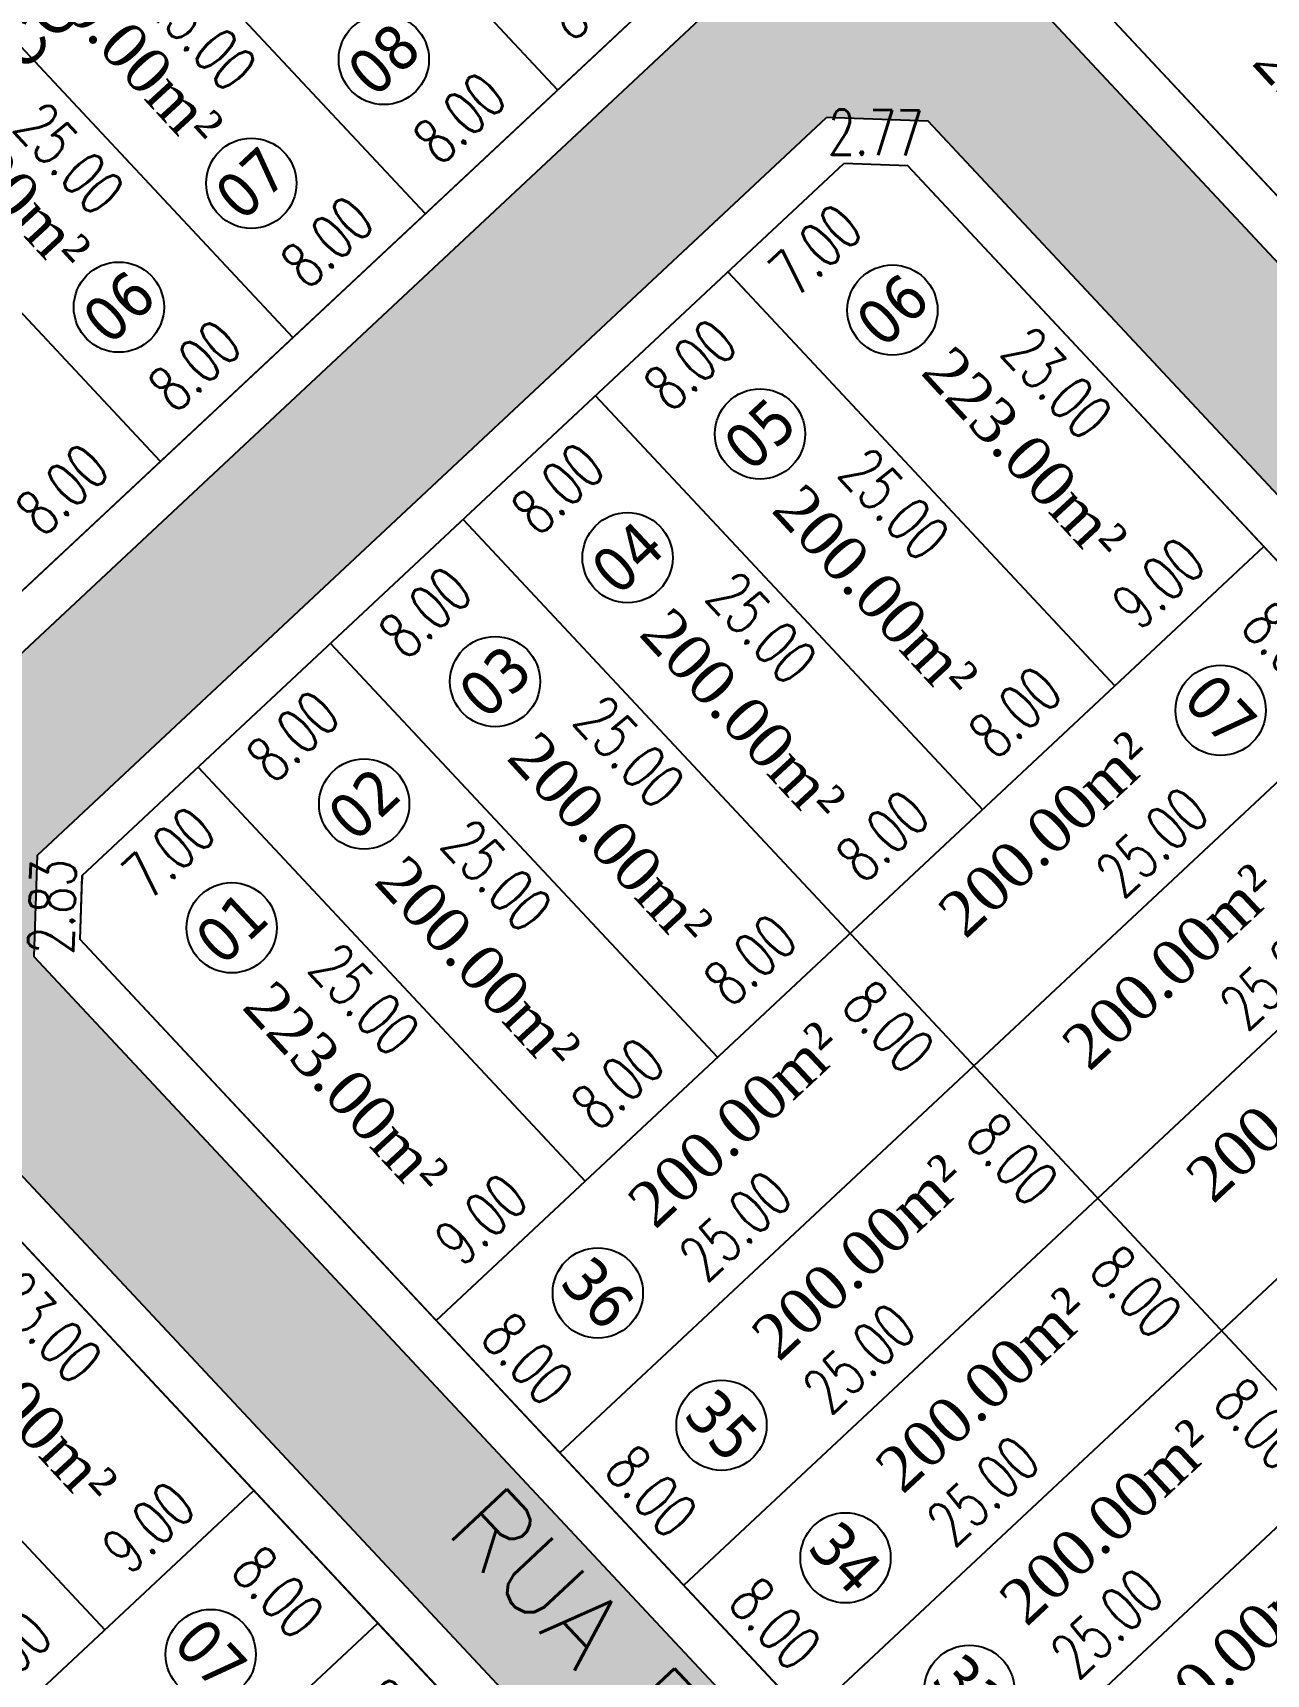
# Model space of a CAD drawing. Header units: metres. Extents: x 437145 to 437701, y 9614495 to 9615043.
# Drawn here: x 437460.1 to 437514.5, y 9614868.3 to 9614940.8 of the extents above; entities that cross this region are included whole.
import ezdxf

# ---------------------------------------------------------------- set-up
doc = ezdxf.new("R2010")
doc.units = ezdxf.units.M
doc.header["$PDMODE"] = 35
doc.header["$PDSIZE"] = 0.1
for name, color, linetype in [('ADUTORA', 90, 'Continuous'), ('Auxiliar', 7, 'Continuous'), ('COTAS', 10, 'Continuous'), ('Layer3', 1, 'Continuous'), ('M_FIO', 32, 'Continuous'), ('ÁREA', 7, 'Continuous')]:
    doc.layers.add(name, color=color, linetype=linetype)
doc.styles.add('ARIAL', font='arial.ttf')
doc.styles.add('COTAS', font='romans.shx', dxfattribs={"width": 0.7})
doc.styles.add('symplex', font='simplex.shx', dxfattribs={"bigfont": 'bigfont.shx'})
doc.styles.add('tahoma', font='tahoma.ttf')
doc.styles.add('ÁREA', font='times.ttf', dxfattribs={"height": 2})
doc.dimstyles.new('C-75', dxfattribs={"dimtxt": 2, "dimasz": 0.2, "dimexe": 0, "dimexo": 0, "dimgap": 1, "dimtad": 0, "dimzin": 4, "dimdsep": 46, "dimtxsty": 'COTAS', "dimblk1": 'BOL-COT', "dimblk2": 'BOL-COT', "dimsah": 1, "dimcen": 0.1, "dimse1": 1, "dimse2": 1, "dimsd1": 1, "dimsd2": 1, "dimclrd": 8, "dimclre": 256, "dimaunit": 1, "dimadec": 3, "dimazin": 0, "dimtfac": 0.5, "dimtix": 1, "dimtmove": 0, "dimatfit": 3, "dimldrblk": 'BOL-COT', "dimfxl": 1, "dimtolj": 1, "dimtzin": 0, "dimarcsym": 0})

# ---------------------------------------------------------------- blocks, each defined once
blk = doc.blocks.new('*D16')
at = {"layer": 'Defpoints', "color": 0, "transparency": 16777216}
for p in [(2760.272226141228, 1163.608149530697), (2752.272299145722, 1161.554281307715), (2760.272299140832, 1161.554565687063)]:
    blk.add_point(p, dxfattribs=at)
at = {"layer": 'Layer3', "transparency": 16777216, "insert": (2756.272226143672, 1163.608007341023), "char_height": 2, "attachment_point": 5, "rotation": 0.0020367170541528224, "style": 'COTAS'}
blk.add_mtext('\\A1;8.00', dxfattribs=at)
blk = doc.blocks.new('BOL-COT')
at = {"layer": 'COTAS'}
for p, q in [((-1.999999999999943, 8.53e-14), (2, 8.53e-14)), ((0, -2.999999999999971), (0, 3.000000000000028))]:
    blk.add_line(p, q, dxfattribs=at)
blk.add_circle((0, 0), 0.4, dxfattribs=at)
blk = doc.blocks.new('*D17')
at = {"layer": 'Defpoints', "color": 0, "transparency": 16777216}
for p in [(2768.272226136617, 1163.608433908182), (2760.272299140948, 1161.554565688926), (2768.272299136699, 1161.554850070137)]:
    blk.add_point(p, dxfattribs=at)
at = {"layer": 'Layer3', "transparency": 16777216, "insert": (2764.272226138742, 1163.608291717577), "char_height": 2, "attachment_point": 5, "rotation": 0.0020367303942145833, "style": 'COTAS'}
blk.add_mtext('\\A1;8.00', dxfattribs=at)
blk = doc.blocks.new('*D18')
at = {"layer": 'Defpoints', "color": 0, "transparency": 16777216}
for p in [(2776.272226131669, 1163.608718296844), (2768.272299136699, 1161.554850070137), (2776.272299131751, 1161.555134451348)]:
    blk.add_point(p, dxfattribs=at)
at = {"layer": 'Layer3', "transparency": 16777216, "insert": (2772.272226134143, 1163.608576106238), "char_height": 2, "attachment_point": 5, "rotation": 0.0020367303943922004, "style": 'COTAS'}
blk.add_mtext('\\A1;8.00', dxfattribs=at)
blk = doc.blocks.new('*D19')
at = {"layer": 'Defpoints', "color": 0, "transparency": 16777216}
for p in [(2784.272226127387, 1163.609002679917), (2776.272299132683, 1161.555134451348), (2784.272299126513, 1161.555418828834)]:
    blk.add_point(p, dxfattribs=at)
at = {"layer": 'Layer3', "transparency": 16777216, "insert": (2780.272226130471, 1163.608860491174), "char_height": 2, "attachment_point": 5, "rotation": 0.002036703714274408, "style": 'COTAS'}
blk.add_mtext('\\A1;8.00', dxfattribs=at)
blk = doc.blocks.new('*D20')
at = {"layer": 'Defpoints', "color": 0, "transparency": 16777216}
for p in [(2792.272226122892, 1163.609287059266), (2784.272299126513, 1161.555418828833), (2792.272299122497, 1161.555703208181)]:
    blk.add_point(p, dxfattribs=at)
at = {"layer": 'Layer3', "transparency": 16777216, "insert": (2788.2722261249, 1163.609144869591), "char_height": 2, "attachment_point": 5, "rotation": 0.0020367170539408283, "style": 'COTAS'}
blk.add_mtext('\\A1;8.00', dxfattribs=at)
blk = doc.blocks.new('*D52')
at = {"layer": 'Defpoints', "color": 0, "transparency": 16777216}
for p in [(2784.268948585109, 1186.557370361271), (2782.461485328409, 1161.557324270126), (2784.269837288675, 1161.557388553727)]:
    blk.add_point(p, dxfattribs=at)
at = {"layer": 'Layer3', "transparency": 16777216, "insert": (2782.461040976626, 1174.057315173899), "char_height": 2, "attachment_point": 5, "rotation": 270.0020367600231, "style": 'COTAS'}
blk.add_mtext('\\A1;25.00', dxfattribs=at)
blk = doc.blocks.new('*D53')
at = {"layer": 'Defpoints', "color": 0, "transparency": 16777216}
for p in [(2776.268948589126, 1186.557085983786), (2774.461485332717, 1161.557039890707), (2776.269837293681, 1161.557104174379)]:
    blk.add_point(p, dxfattribs=at)
at = {"layer": 'Layer3', "transparency": 16777216, "insert": (2774.461040980439, 1174.057030795411), "char_height": 2, "attachment_point": 5, "rotation": 270.0020367622908, "style": 'COTAS'}
blk.add_mtext('\\A1;25.00', dxfattribs=at)
blk = doc.blocks.new('*D54')
at = {"layer": 'Defpoints', "color": 0, "transparency": 16777216}
for p in [(2768.268948594947, 1186.55680159885), (2766.461485339702, 1161.556755511498), (2768.269837297581, 1161.556819795031)]:
    blk.add_point(p, dxfattribs=at)
at = {"layer": 'Layer3', "transparency": 16777216, "insert": (2766.461040988385, 1174.056746413408), "char_height": 2, "attachment_point": 5, "rotation": 270.00203675788896, "style": 'COTAS'}
blk.add_mtext('\\A1;25.00', dxfattribs=at)
blk = doc.blocks.new('*D55')
at = {"layer": 'Defpoints', "color": 0, "transparency": 16777216}
for p in [(2760.268948599196, 1186.556517221364), (2758.46148534657, 1161.556471133949), (2760.269837302704, 1161.556535417545)]:
    blk.add_point(p, dxfattribs=at)
at = {"layer": 'Layer3', "transparency": 16777216, "insert": (2758.461040994817, 1174.056462035859), "char_height": 2, "attachment_point": 5, "rotation": 270.00203675988996, "style": 'COTAS'}
blk.add_mtext('\\A1;25.00', dxfattribs=at)
blk = doc.blocks.new('*D550')
at = {"layer": 'Defpoints', "color": 0, "transparency": 16777216}
for p in [(2723.273511935904, 1127.713380819517), (2715.273579049938, 1125.552966527971), (2723.273579045397, 1125.553215062577)]:
    blk.add_point(p, dxfattribs=at)
at = {"layer": 'Layer3', "transparency": 16777216, "insert": (2719.273511938174, 1127.713256552215), "char_height": 2, "attachment_point": 5, "rotation": 0.0017799979909463106, "style": 'COTAS'}
blk.add_mtext('\\A1;8.00', dxfattribs=at)
blk = doc.blocks.new('*D552')
at = {"layer": 'Defpoints', "color": 0, "transparency": 16777216}
for p in [(2723.272690215346, 1150.553214626718), (2721.6431035792, 1125.553192990816), (2723.27357904464, 1125.553250959474)]:
    blk.add_point(p, dxfattribs=at)
at = {"layer": 'Layer3', "transparency": 16777216, "insert": (2721.642659164552, 1138.053174824438), "char_height": 2, "attachment_point": 5, "rotation": 270.0020370496501, "style": 'COTAS'}
blk.add_mtext('\\A1;25.00', dxfattribs=at)
blk = doc.blocks.new('*D553')
at = {"layer": 'Defpoints', "color": 0, "transparency": 16777216}
for p in [(2732.272761324793, 1148.55357091907), (2730.536903915892, 1125.553509197013), (2732.273579049064, 1125.553570941422)]:
    blk.add_point(p, dxfattribs=at)
at = {"layer": 'Layer3', "transparency": 16777216, "insert": (2730.536495053757, 1137.053509185836), "char_height": 2, "attachment_point": 5, "rotation": 270.0020370499802, "style": 'COTAS'}
blk.add_mtext('\\A1;23.00', dxfattribs=at)
blk = doc.blocks.new('*D555')
at = {"layer": 'Defpoints', "color": 0, "transparency": 16777216}
for p in [(2723.273508314703, 1127.553551709611), (2723.273579044117, 1125.553252706635), (2732.273579047202, 1125.553570941422)]:
    blk.add_point(p, dxfattribs=at)
at = {"layer": 'Layer3', "transparency": 16777216, "insert": (2727.773508316245, 1127.553710827004), "char_height": 2, "attachment_point": 5, "rotation": 0.0020259455712132377, "style": 'COTAS'}
blk.add_mtext('\\A1;9.00', dxfattribs=at)
blk = doc.blocks.new('*D556')
at = {"layer": 'Defpoints', "color": 0, "transparency": 16777216}
for p in [(2732.273579048832, 1125.553570937696), (2729.994144163118, 1117.553489888385), (2732.273863473931, 1117.553570939559)]:
    blk.add_point(p, dxfattribs=at)
at = {"layer": 'Layer3', "transparency": 16777216, "insert": (2729.994001950569, 1121.553489887453), "char_height": 2, "attachment_point": 5, "rotation": 270.00203704472233, "style": 'COTAS'}
blk.add_mtext('\\A1;8.00', dxfattribs=at)
blk = doc.blocks.new('*D557')
at = {"layer": 'Defpoints', "color": 0, "transparency": 16777216}
for p in [(2707.273797888257, 1119.396416308689), (2707.273863438774, 1117.552682115096), (2732.273863473116, 1117.553570943284)]:
    blk.add_point(p, dxfattribs=at)
at = {"layer": 'Layer3', "transparency": 16777216, "insert": (2719.773797905428, 1119.396860722783), "char_height": 2, "attachment_point": 5, "rotation": 0.002037044152142905, "style": 'COTAS'}
blk.add_mtext('\\A1;25.00', dxfattribs=at)
blk = doc.blocks.new('*D561')
at = {"layer": 'Defpoints', "color": 0, "transparency": 16777216}
for p in [(2732.273863473932, 1117.553570939559), (2729.994428593689, 1109.55348989562), (2732.274147899787, 1109.55357094701)]:
    blk.add_point(p, dxfattribs=at)
at = {"layer": 'Layer3', "transparency": 16777216, "insert": (2729.99428638076, 1113.553489891895), "char_height": 2, "attachment_point": 5, "rotation": 270.00203705014326, "style": 'COTAS'}
blk.add_mtext('\\A1;8.00', dxfattribs=at)
blk = doc.blocks.new('*D629')
at = {"layer": 'Defpoints', "color": 0, "transparency": 16777216}
for p in [(2784.272690186359, 1150.555421632114), (2791.272690192355, 1150.555668143886), (2791.272757793163, 1148.636061415407)]:
    blk.add_point(p, dxfattribs=at)
at = {"layer": 'Layer3', "transparency": 16777216, "insert": (2787.772757790165, 1148.635938159521), "char_height": 2, "attachment_point": 5, "rotation": 0.0020177263048126205, "style": 'COTAS'}
blk.add_mtext('\\A1;7.00', dxfattribs=at)
blk = doc.blocks.new('*D630')
at = {"layer": 'Defpoints', "color": 0, "transparency": 16777216}
for p in [(2745.272690212086, 1150.55403331514), (2752.272690206208, 1150.554282183158), (2752.272756216769, 1148.697579481038)]:
    blk.add_point(p, dxfattribs=at)
at = {"layer": 'Layer3', "transparency": 16777216, "insert": (2748.772756219708, 1148.697455047029), "char_height": 2, "attachment_point": 5, "rotation": 0.0020370124450653023, "style": 'COTAS'}
blk.add_mtext('\\A1;7.00', dxfattribs=at)
blk = doc.blocks.new('*D631')
at = {"layer": 'Defpoints', "color": 0, "transparency": 16777216}
for p in [(2760.273511923992, 1127.714696495193), (2752.273579037423, 1125.554282199922), (2760.273579033988, 1125.55453073639)]:
    blk.add_point(p, dxfattribs=at)
at = {"layer": 'Layer3', "transparency": 16777216, "insert": (2756.27351192571, 1127.714572226959), "char_height": 2, "attachment_point": 5, "rotation": 0.0017800113309221265, "style": 'COTAS'}
blk.add_mtext('\\A1;8.00', dxfattribs=at)
blk = doc.blocks.new('*D632')
at = {"layer": 'Defpoints', "color": 0, "transparency": 16777216}
for p in [(2752.272690207372, 1150.554246291849), (2760.272690201842, 1150.554530298668), (2760.272755863827, 1148.704941364336)]:
    blk.add_point(p, dxfattribs=at)
at = {"layer": 'Layer3', "transparency": 16777216, "insert": (2756.272755866591, 1148.704799360926), "char_height": 2, "attachment_point": 5, "rotation": 0.002034049011674524, "style": 'COTAS'}
blk.add_mtext('\\A1;8.00', dxfattribs=at)
blk = doc.blocks.new('*D633')
at = {"layer": 'Defpoints', "color": 0, "transparency": 16777216}
for p in [(2760.272690201843, 1150.554530298668), (2758.643103567616, 1125.554508664557), (2760.273579032243, 1125.554566633287)]:
    blk.add_point(p, dxfattribs=at)
at = {"layer": 'Layer3', "transparency": 16777216, "insert": (2758.642659152416, 1138.054490497247), "char_height": 2, "attachment_point": 5, "rotation": 270.00203705218485, "style": 'COTAS'}
blk.add_mtext('\\A1;25.00', dxfattribs=at)
blk = doc.blocks.new('*D634')
at = {"layer": 'Defpoints', "color": 0, "transparency": 16777216}
for p in [(2752.272690207546, 1150.554245872754), (2750.643103571923, 1125.554224236844), (2752.273579036957, 1125.55428220551)]:
    blk.add_point(p, dxfattribs=at)
at = {"layer": 'Layer3', "transparency": 16777216, "insert": (2750.642659157217, 1138.054206070466), "char_height": 2, "attachment_point": 5, "rotation": 270.00203704991685, "style": 'COTAS'}
blk.add_mtext('\\A1;25.00', dxfattribs=at)
blk = doc.blocks.new('*D635')
at = {"layer": 'Defpoints', "color": 0, "transparency": 16777216}
for p in [(2768.273511921115, 1127.71498088758), (2760.273579031777, 1125.554566584859), (2768.273579029099, 1125.554815113875)]:
    blk.add_point(p, dxfattribs=at)
at = {"layer": 'Layer3', "transparency": 16777216, "insert": (2764.273511922453, 1127.714856623072), "char_height": 2, "attachment_point": 5, "rotation": 0.0017799579699015974, "style": 'COTAS'}
blk.add_mtext('\\A1;8.00', dxfattribs=at)
blk = doc.blocks.new('*D636')
at = {"layer": 'Defpoints', "color": 0, "transparency": 16777216}
for p in [(2760.272690202425, 1150.55453067306), (2768.272690196953, 1150.554814679879), (2768.272755858936, 1148.705225749272)]:
    blk.add_point(p, dxfattribs=at)
at = {"layer": 'Layer3', "transparency": 16777216, "insert": (2764.272755861672, 1148.705083745863), "char_height": 2, "attachment_point": 5, "rotation": 0.002034049011663064, "style": 'COTAS'}
blk.add_mtext('\\A1;8.00', dxfattribs=at)
blk = doc.blocks.new('*D637')
at = {"layer": 'Defpoints', "color": 0, "transparency": 16777216}
for p in [(2768.272690196953, 1150.554814679879), (2766.643103559467, 1125.554793043901), (2768.273579027411, 1125.554851012635)]:
    blk.add_point(p, dxfattribs=at)
at = {"layer": 'Layer3', "transparency": 16777216, "insert": (2766.642659144238, 1138.054774877523), "char_height": 2, "attachment_point": 5, "rotation": 270.0020370523181, "style": 'COTAS'}
blk.add_mtext('\\A1;25.00', dxfattribs=at)
blk = doc.blocks.new('*D638')
at = {"layer": 'Defpoints', "color": 0, "transparency": 16777216}
for p in [(2776.273511913304, 1127.715265350747), (2768.273579027121, 1125.554851048025), (2776.273579023803, 1125.555099586356)]:
    blk.add_point(p, dxfattribs=at)
at = {"layer": 'Layer3', "transparency": 16777216, "insert": (2772.273511914963, 1127.715141081582), "char_height": 2, "attachment_point": 5, "rotation": 0.0017800246711099366, "style": 'COTAS'}
blk.add_mtext('\\A1;8.00', dxfattribs=at)
blk = doc.blocks.new('*D639')
at = {"layer": 'Defpoints', "color": 0, "transparency": 16777216}
for p in [(2768.272690198815, 1150.554815143677), (2776.272690193634, 1150.555099148634), (2776.272755855188, 1148.705510208714)]:
    blk.add_point(p, dxfattribs=at)
at = {"layer": 'Layer3', "transparency": 16777216, "insert": (2772.272755857778, 1148.705368206236), "char_height": 2, "attachment_point": 5, "rotation": 0.0020340356713721202, "style": 'COTAS'}
blk.add_mtext('\\A1;8.00', dxfattribs=at)
blk = doc.blocks.new('*D640')
at = {"layer": 'Defpoints', "color": 0, "transparency": 16777216}
for p in [(2776.272690193635, 1150.555099148634), (2774.643103557954, 1125.555077514644), (2776.273579022172, 1125.555135483253)]:
    blk.add_point(p, dxfattribs=at)
at = {"layer": 'Layer3', "transparency": 16777216, "insert": (2774.642659143685, 1138.055059347334), "char_height": 2, "attachment_point": 5, "rotation": 270.00203704791596, "style": 'COTAS'}
blk.add_mtext('\\A1;25.00', dxfattribs=at)
blk = doc.blocks.new('*D641')
at = {"layer": 'Defpoints', "color": 0, "transparency": 16777216}
for p in [(2784.273511909536, 1127.715549769211), (2776.273579022755, 1125.555135475802), (2784.273579019029, 1125.555384010407)]:
    blk.add_point(p, dxfattribs=at)
at = {"layer": 'Layer3', "transparency": 16777216, "insert": (2780.273511911398, 1127.715425501908), "char_height": 2, "attachment_point": 5, "rotation": 0.0017799979907686938, "style": 'COTAS'}
blk.add_mtext('\\A1;8.00', dxfattribs=at)
blk = doc.blocks.new('*D642')
at = {"layer": 'Defpoints', "color": 0, "transparency": 16777216}
for p in [(2776.27269019346, 1150.555099569592), (2784.27269018892, 1150.555383574548), (2784.272755850473, 1148.705794638353)]:
    blk.add_point(p, dxfattribs=at)
at = {"layer": 'Layer3', "transparency": 16777216, "insert": (2780.272755852744, 1148.705652635875), "char_height": 2, "attachment_point": 5, "rotation": 0.002034035671223151, "style": 'COTAS'}
blk.add_mtext('\\A1;8.00', dxfattribs=at)
blk = doc.blocks.new('*D643')
at = {"layer": 'Defpoints', "color": 0, "transparency": 16777216}
for p in [(2784.27269018892, 1150.555383574548), (2782.64310354701, 1125.555361938638), (2784.27357901833, 1125.555419907304)]:
    blk.add_point(p, dxfattribs=at)
at = {"layer": 'Layer3', "transparency": 16777216, "insert": (2782.642659132305, 1138.05534377226), "char_height": 2, "attachment_point": 5, "rotation": 270.00203704991685, "style": 'COTAS'}
blk.add_mtext('\\A1;25.00', dxfattribs=at)
blk = doc.blocks.new('*D644')
at = {"layer": 'Defpoints', "color": 0, "transparency": 16777216}
for p in [(2793.272761298658, 1148.555739868763), (2791.536903892377, 1125.555678146715), (2793.273579022813, 1125.555739891115)]:
    blk.add_point(p, dxfattribs=at)
at = {"layer": 'Layer3', "transparency": 16777216, "insert": (2791.5364950303, 1137.055678135539), "char_height": 2, "attachment_point": 5, "rotation": 270.0020370496902, "style": 'COTAS'}
blk.add_mtext('\\A1;23.00', dxfattribs=at)
blk = doc.blocks.new('*D645')
at = {"layer": 'Defpoints', "color": 0, "transparency": 16777216}
for p in [(2752.27351133191, 1127.45861623283), (2743.273579042603, 1125.553962227288), (2752.273579036957, 1125.55428220551)]:
    blk.add_point(p, dxfattribs=at)
at = {"layer": 'Layer3', "transparency": 16777216, "insert": (2747.773511334733, 1127.458456243719), "char_height": 2, "attachment_point": 5, "rotation": 0.0020370446305340174, "style": 'COTAS'}
blk.add_mtext('\\A1;9.00', dxfattribs=at)
blk = doc.blocks.new('*D646')
at = {"layer": 'Defpoints', "color": 0, "transparency": 16777216}
for p in [(2784.273508288095, 1127.555720664892), (2784.273579017924, 1125.555421654466), (2793.27357902095, 1125.555739891115)]:
    blk.add_point(p, dxfattribs=at)
at = {"layer": 'Layer3', "transparency": 16777216, "insert": (2788.773508289609, 1127.555879783216), "char_height": 2, "attachment_point": 5, "rotation": 0.0020259574291363147, "style": 'COTAS'}
blk.add_mtext('\\A1;9.00', dxfattribs=at)
blk = doc.blocks.new('*D647')
at = {"layer": 'Defpoints', "color": 0, "transparency": 16777216}
for p in [(2793.273579021707, 1125.55573988739), (2790.994144140942, 1117.555658841572), (2793.273863447621, 1117.555739892978)]:
    blk.add_point(p, dxfattribs=at)
at = {"layer": 'Layer3', "transparency": 16777216, "insert": (2790.994001927984, 1121.555658838777), "char_height": 2, "attachment_point": 5, "rotation": 270.0020370505597, "style": 'COTAS'}
blk.add_mtext('\\A1;8.00', dxfattribs=at)
blk = doc.blocks.new('*D648')
at = {"layer": 'Defpoints', "color": 0, "transparency": 16777216}
for p in [(2768.273797861788, 1119.39858525652), (2768.273863412579, 1117.554851064789), (2793.273863446806, 1117.555739896703)]:
    blk.add_point(p, dxfattribs=at)
at = {"layer": 'Layer3', "transparency": 16777216, "insert": (2780.773797878901, 1119.399029672477), "char_height": 2, "attachment_point": 5, "rotation": 0.00203705268987296, "style": 'COTAS'}
blk.add_mtext('\\A1;25.00', dxfattribs=at)
blk = doc.blocks.new('*D649')
at = {"layer": 'Defpoints', "color": 0, "transparency": 16777216}
for p in [(2743.273579042603, 1125.553962227288), (2743.273863469507, 1117.553962231013), (2745.066027762566, 1117.554025948481)]:
    blk.add_point(p, dxfattribs=at)
at = {"layer": 'Layer3', "transparency": 16777216, "insert": (2745.065885549115, 1121.554025946618), "char_height": 2, "attachment_point": 5, "rotation": 270.0020370576462, "style": 'COTAS'}
blk.add_mtext('\\A1;8.00', dxfattribs=at)
blk = doc.blocks.new('*D650')
at = {"layer": 'Defpoints', "color": 0, "transparency": 16777216}
for p in [(2764.176768682048, 1125.376849659118), (2764.177053108079, 1117.376849670294), (2766.707675385604, 1117.37693964215)]:
    blk.add_point(p, dxfattribs=at)
at = {"layer": 'Layer3', "transparency": 16777216, "insert": (2766.707533172589, 1121.376939634192), "char_height": 2, "attachment_point": 5, "rotation": 270.00203705139484, "style": 'COTAS'}
blk.add_mtext('\\A1;8.00', dxfattribs=at)
blk = doc.blocks.new('*D651')
at = {"layer": 'Defpoints', "color": 0, "transparency": 16777216}
for p in [(2768.273073348562, 1119.590034321281), (2743.273863783247, 1117.545145500782), (2768.273863452627, 1117.554851064789)]:
    blk.add_point(p, dxfattribs=at)
at = {"layer": 'Layer3', "transparency": 16777216, "insert": (2755.773073513872, 1119.585181539278), "char_height": 2, "attachment_point": 5, "rotation": 0.02224351339285872, "style": 'COTAS'}
blk.add_mtext('\\A1;25.00', dxfattribs=at)
blk = doc.blocks.new('*D653')
at = {"layer": 'Defpoints', "color": 0, "transparency": 16777216}
for p in [(2768.274082287046, 1111.398585262108), (2768.274147837563, 1109.554851068515), (2793.274147871905, 1109.555739896703)]:
    blk.add_point(p, dxfattribs=at)
at = {"layer": 'Layer3', "transparency": 16777216, "insert": (2780.774082304217, 1111.399029676202), "char_height": 2, "attachment_point": 5, "rotation": 0.002037044152142905, "style": 'COTAS'}
blk.add_mtext('\\A1;25.00', dxfattribs=at)
blk = doc.blocks.new('*D654')
at = {"layer": 'Defpoints', "color": 0, "transparency": 16777216}
for p in [(2743.273863468576, 1117.553962231013), (2743.274147894491, 1109.553962236601), (2745.066312187434, 1109.554025953848)]:
    blk.add_point(p, dxfattribs=at)
at = {"layer": 'Layer3', "transparency": 16777216, "insert": (2745.066169974476, 1113.554025951053), "char_height": 2, "attachment_point": 5, "rotation": 270.0020370505597, "style": 'COTAS'}
blk.add_mtext('\\A1;8.00', dxfattribs=at)
blk = doc.blocks.new('*D655')
at = {"layer": 'Defpoints', "color": 0, "transparency": 16777216}
for p in [(2764.177053107147, 1117.376849668431), (2764.177337534051, 1109.376849672156), (2766.707959813933, 1109.376939644289)]:
    blk.add_point(p, dxfattribs=at)
at = {"layer": 'Layer3', "transparency": 16777216, "insert": (2766.707817600482, 1113.376939645368), "char_height": 2, "attachment_point": 5, "rotation": 270.0020370576462, "style": 'COTAS'}
blk.add_mtext('\\A1;8.00', dxfattribs=at)
blk = doc.blocks.new('*D656')
at = {"layer": 'Defpoints', "color": 0, "transparency": 16777216}
for p in [(2768.273357774623, 1111.59003433432), (2743.274148208114, 1109.545145504508), (2768.274147878541, 1109.554851066652)]:
    blk.add_point(p, dxfattribs=at)
at = {"layer": 'Layer3', "transparency": 16777216, "insert": (2755.77335793941, 1111.585181553248), "char_height": 2, "attachment_point": 5, "rotation": 0.022243509123056594, "style": 'COTAS'}
blk.add_mtext('\\A1;25.00', dxfattribs=at)
blk = doc.blocks.new('*D658')
at = {"layer": 'Defpoints', "color": 0, "transparency": 16777216}
for p in [(2768.274366710845, 1103.398585258383), (2768.274432261498, 1101.554851075965), (2793.274432296132, 1101.555739906016)]:
    blk.add_point(p, dxfattribs=at)
at = {"layer": 'Layer3', "transparency": 16777216, "insert": (2780.774366728162, 1103.399029673408), "char_height": 2, "attachment_point": 5, "rotation": 0.0020370484209592315, "style": 'COTAS'}
blk.add_mtext('\\A1;25.00', dxfattribs=at)
blk = doc.blocks.new('*D659')
at = {"layer": 'Defpoints', "color": 0, "transparency": 16777216}
for p in [(2743.274147892745, 1109.553962238464), (2743.2744323186, 1101.553962245914), (2745.066596613814, 1101.554025963147)]:
    blk.add_point(p, dxfattribs=at)
at = {"layer": 'Layer3', "transparency": 16777216, "insert": (2745.066454400885, 1105.554025959423), "char_height": 2, "attachment_point": 5, "rotation": 270.00203705014326, "style": 'COTAS'}
blk.add_mtext('\\A1;8.00', dxfattribs=at)
blk = doc.blocks.new('*D660')
at = {"layer": 'Defpoints', "color": 0, "transparency": 16777216}
for p in [(2764.177337531256, 1109.376849672156), (2764.177621958276, 1101.376849681469), (2766.708244237344, 1101.376939653639)]:
    blk.add_point(p, dxfattribs=at)
at = {"layer": 'Layer3', "transparency": 16777216, "insert": (2766.708102023835, 1105.376939645368), "char_height": 2, "attachment_point": 5, "rotation": 270.0020370584814, "style": 'COTAS'}
blk.add_mtext('\\A1;8.00', dxfattribs=at)
blk = doc.blocks.new('*D661')
at = {"layer": 'Defpoints', "color": 0, "transparency": 16777216}
for p in [(2768.273642198948, 1103.590034332457), (2743.274432632339, 1101.545145515683), (2768.274432302709, 1101.554851075965)]:
    blk.add_point(p, dxfattribs=at)
at = {"layer": 'Layer3', "transparency": 16777216, "insert": (2755.773642363762, 1103.585181552316), "char_height": 2, "attachment_point": 5, "rotation": 0.022243504854239943, "style": 'COTAS'}
blk.add_mtext('\\A1;25.00', dxfattribs=at)
blk = doc.blocks.new('*D665')
at = {"layer": 'Defpoints', "color": 0, "transparency": 16777216}
for p in [(2764.177621960024, 1101.376849677745), (2764.17790638588, 1093.376849687058), (2766.708528664541, 1093.376939658859)]:
    blk.add_point(p, dxfattribs=at)
at = {"layer": 'Layer3', "transparency": 16777216, "insert": (2766.708386451612, 1097.376939662132), "char_height": 2, "attachment_point": 5, "rotation": 270.00203705014377, "style": 'COTAS'}
blk.add_mtext('\\A1;8.00', dxfattribs=at)
blk = doc.blocks.new('*D666')
at = {"layer": 'Defpoints', "color": 0, "transparency": 16777216}
for p in [(2768.273926626302, 1095.590034345496), (2743.274717059942, 1093.545145517546), (2768.274716730369, 1093.554851081553)]:
    blk.add_point(p, dxfattribs=at)
at = {"layer": 'Layer3', "transparency": 16777216, "insert": (2755.773926791088, 1095.585181563492), "char_height": 2, "attachment_point": 5, "rotation": 0.022243513391919073, "style": 'COTAS'}
blk.add_mtext('\\A1;25.00', dxfattribs=at)
blk = doc.blocks.new('*D671')
at = {"layer": 'Defpoints', "color": 0, "transparency": 16777216}
for p in [(2768.274211049367, 1087.590034345496), (2743.275001483004, 1085.545145524997), (2768.275001153432, 1085.554851089004)]:
    blk.add_point(p, dxfattribs=at)
at = {"layer": 'Layer3', "transparency": 16777216, "insert": (2755.774211214153, 1087.585181563492), "char_height": 2, "attachment_point": 5, "rotation": 0.022243513391919073, "style": 'COTAS'}
blk.add_mtext('\\A1;25.00', dxfattribs=at)
blk = doc.blocks.new('*D719')
at = {"layer": 'Defpoints', "color": 0, "transparency": 16777216}
for p in [(2745.272690212086, 1150.55403331514), (2742.363804148214, 1149.462854749011), (2743.27276131938, 1148.553962208661)]:
    blk.add_point(p, dxfattribs=at)
at = {"layer": 'Layer3', "transparency": 16777216, "insert": (2743.363768594568, 1150.46289030225), "char_height": 2, "attachment_point": 5, "rotation": 45.00203706223135, "style": 'COTAS'}
blk.add_mtext('\\A1;2.83', dxfattribs=at)
blk = doc.blocks.new('*D725')
at = {"layer": 'Defpoints', "color": 0, "transparency": 16777216}
for p in [(2813.272690180771, 1150.556414023373), (2811.643103547942, 1125.556392389325), (2813.273579010181, 1125.556450357992)]:
    blk.add_point(p, dxfattribs=at)
at = {"layer": 'Layer3', "transparency": 16777216, "insert": (2811.642659133237, 1138.056374222016), "char_height": 2, "attachment_point": 5, "rotation": 270.002037049917, "style": 'COTAS'}
blk.add_mtext('\\A1;25.00', dxfattribs=at)
blk = doc.blocks.new('*D821')
at = {"layer": 'Defpoints', "color": 0, "transparency": 16777216}
for p in [(2791.272690173728, 1150.555668162513), (2794.231720601487, 1149.635326164432), (2793.27275844008, 1148.636131843883)]:
    blk.add_point(p, dxfattribs=at)
at = {"layer": 'Layer3', "transparency": 16777216, "insert": (2793.231686468311, 1150.595094323747), "char_height": 2, "attachment_point": 5, "rotation": 316.1770298560982, "style": 'COTAS'}
blk.add_mtext('\\A1;2.77', dxfattribs=at)
blk = doc.blocks.new('atutu')
h = blk.add_hatch(color=252)
h.dxf.hatch_style = 1
h.paths.add_polyline_path([(2863.27140678136, 1159.558238957408), (2832.441365581961, 1159.557143029156), (2829.269912204845, 1162.728995614085), (2829.271411739139, 1186.557193566445), (2822.271411752119, 1186.556761926371), (2822.269912194019, 1162.728213547128), (2819.09828051572, 1159.556668717745), (2712.443942977023, 1159.552877426478), (2709.272258869338, 1162.724336050782), (2709.271411981923, 1186.548470260906), (2702.271411822259, 1186.552842710498), (2702.272258873936, 1162.724087221879), (2699.100800246664, 1159.552403111342), (2531.943943363696, 1159.546461113128), (2528.772258974577, 1162.717918372113), (2528.771411935881, 1186.546327062282), (2521.771411945776, 1186.546083545643), (2521.772258983716, 1162.717701955098), (2518.600845955045, 1159.545986803579), (2436.443943144952, 1159.54306633431), (2433.2734401203, 1162.71334396522), (2433.272602327134, 1186.281645370978), (2426.272602420324, 1186.281645370978), (2426.281634772279, 928.7582939084205), (2433.281757170125, 928.7429307180973), (2433.279530455964, 991.3835418525669), (2436.438828028122, 994.5430630039009), (2521.436665092793, 994.5460849482151), (2521.436663749652, 994.5460745378914), (2524.218322191311, 994.5462978762192), (2531.21832219556, 994.5462978762192), (2534.779809492489, 994.5465489349843), (2534.768827719056, 994.5465589541527), (2792.106664956047, 994.5557081423284), (2795.278350587318, 991.384248027909), (2795.280577226275, 928.7558006759319), (2802.280577230408, 928.7558006759319), (2802.278350192495, 991.3954800054016), (2805.438827599015, 994.5561821426782), (2853.117648044625, 994.5578772801491), (2856.278350169154, 991.3973998952242), (2856.280577190186, 928.7582247092904), (2863.271366820345, 928.7582182477745)])
h.paths.add_polyline_path([(2612.272733265674, 1149.377741661254), (2612.277876275673, 1004.720887549552), (2609.106416146004, 1001.549201898608), (2561.449562127493, 1001.547507541585), (2558.277876297152, 1004.718967855308), (2558.272733288899, 1149.375821790058), (2561.444193402853, 1152.547507431689), (2609.101047624275, 1152.549201786849)], flags=16)
h.paths.add_polyline_path([(2619.272733261599, 1149.377990736025), (2622.444193176891, 1152.549676178354), (2670.101047609316, 1152.551370531651), (2673.272733240237, 1149.379910415369), (2673.277876248957, 1004.723056471306), (2670.106415938784, 1001.551370641547), (2622.449562099786, 1001.549676290113), (2619.277876271133, 1004.721136598247)], flags=16)
h.paths.add_polyline_path([(2551.272733292741, 1149.375572922039), (2551.277876301635, 1004.71871880475), (2548.106416166318, 1001.54703315008), (2500.449561969459, 1001.545338791195), (2497.277876336617, 1004.716798911202), (2497.27273331678, 1149.373653047118), (2500.444193430443, 1152.545338683161), (2548.101047658676, 1152.547033038321)], flags=16)
h.paths.add_polyline_path([(2680.272733235522, 1149.38015928525), (2683.444193349302, 1152.551844926882), (2731.101047563856, 1152.553539282042), (2734.272733212822, 1149.382079150859), (2734.277876221657, 1004.725225419137), (2731.106415716897, 1001.553539395663), (2683.449562278367, 1001.551845034915), (2680.27787624494, 1004.723305547941)], flags=16)
h.paths.add_polyline_path([(2490.272733319516, 1149.373404180962), (2490.27787634011, 1004.716550035733), (2487.106416225748, 1001.544864403415), (2436.452177504509, 1001.543063480738), (2433.279056522612, 1004.715958876866), (2433.27391435121, 1149.372558730054), (2436.44419347503, 1152.54306327771), (2487.101047690341, 1152.544864293519)], flags=16)
h.paths.add_polyline_path([(2741.272733208806, 1149.382328035641), (2744.444193322643, 1152.554013671684), (2792.101047538128, 1152.555708026844), (2795.272733186803, 1149.384247895661), (2795.277876196395, 1004.727393774647), (2792.106416082732, 1001.555708140466), (2744.449562452292, 1001.55401378158), (2741.277876218456, 1004.725474493909)], flags=16)
h.paths.add_polyline_path([(2802.272733183892, 1149.384496780443), (2805.444193296857, 1152.556182418349), (2853.101047503611, 1152.557876775372), (2856.272733159736, 1149.386416634875), (2856.277876169678, 1004.729562517586), (2853.106416056015, 1001.557876883405), (2805.449561822776, 1001.556182530108), (2802.277876191855, 1004.727642640802)], flags=16)
at = {"layer": 'Layer3', "color": 0}
for p, q in [((2743.272761317285, 1148.553961605164), (2745.272690210049, 1150.554032713506)), ((2793.272761296854, 1148.55573925409), (2791.272690192355, 1150.555668143886))]:
    blk.add_line(p, q, dxfattribs=at)
for points in [[(2760.272299140832, 1161.554565687063), (2760.271410455078, 1186.554546865034)], [(2768.272299136699, 1161.554850070137), (2768.271410450072, 1186.55483124252)], [(2776.272299131751, 1161.555134451348), (2776.271410446056, 1186.555115620005)], [(2784.272299126513, 1161.55541882697), (2784.27141044006, 1186.555399999353)], [(2818.269837135124, 1161.556627353984), (2713.272299168771, 1161.552894957694)], [(2723.272690213542, 1150.553252682421), (2723.273579044116, 1125.553252706635)], [(2745.272690211912, 1150.554032715368), (2791.272690173728, 1150.555668162513)], [(2752.272690206208, 1150.554282183158), (2752.273579036841, 1125.554282203648)], [(2760.272690200911, 1150.554566594172), (2760.273579032475, 1125.554566618386)], [(2768.272690196138, 1150.554850997734), (2768.277916522022, 1003.554851150471)], [(2776.272690190725, 1150.555136971507), (2776.273579022522, 1125.555136995721)], [(2784.272690186359, 1150.555421632114), (2784.273579017924, 1125.555421654466)], [(2732.277845426836, 1005.553571027103), (2732.272761325259, 1148.553570505562)], [(2743.277845420549, 1005.553962316695), (2743.272761318216, 1148.553961607027)], [(2793.277845401748, 1005.55573938075), (2793.272761299532, 1148.555739250365)], [(2804.277845394705, 1005.556130463588), (2804.272761292605, 1148.556130353692)], [(2682.273579067458, 1125.551792880851), (2732.27357904854, 1125.553570540953)], [(2743.273579040682, 1125.553961629379), (2793.27357902095, 1125.555739291343)], [(2682.27386340251, 1117.551793283182), (2732.273863473116, 1117.553570943284)], [(2743.273863376258, 1117.553962231013), (2793.273863446806, 1117.555739896703)], [(2743.274147802173, 1109.553962238464), (2793.274147871906, 1109.555739896703)], [(2743.274432228262, 1101.553962247777), (2793.274432296132, 1101.555739906016)], [(2743.274716653128, 1093.553962247777), (2793.274716721988, 1093.555739907879)]]:
    blk.add_lwpolyline(points, dxfattribs=at)
for centre in [(2763.582420496527, 1167.77078752439), (2771.582420491579, 1167.771071901876), (2779.582420486457, 1167.771356281224), (2748.51748316621, 1144.365787377912), (2756.517483162543, 1144.366071807551), (2764.42506055676, 1144.366317486721), (2772.425060555072, 1144.36663738485), (2780.425060547738, 1144.366886340413), (2788.425060541975, 1144.367170760739), (2725.943754009286, 1121.573939370322), (2749.313048962236, 1121.56595366295), (2786.943753982918, 1121.576108320016), (2749.313332983025, 1113.574771011579), (2749.313617811329, 1105.565953674126), (2749.313902240096, 1097.565953679714)]:
    blk.add_circle(centre, 1.990958139869911, dxfattribs=at)
at = {"layer": 'M_FIO'}
for p, q in [((2741.272731865664, 1149.382317625317), (2744.444191979501, 1152.554003261361)), ((2741.27273186677, 1149.382317625317), (2744.444191980607, 1152.554003261361)), ((2795.272731841798, 1149.3842374872), (2792.10104621175, 1152.555697599757)), ((2795.272731842905, 1149.3842374872), (2792.101046212856, 1152.555697599757))]:
    blk.add_line(p, q, dxfattribs=at)
for points in [[(2819.098279172579, 1159.556658307421), (2712.443941635685, 1159.552867016155)], [(2819.098279173685, 1159.556658307421), (2712.443941636792, 1159.552867016155)], [(2744.444191980432, 1152.554003261361), (2792.101046192192, 1152.55569761652)], [(2744.444191981538, 1152.554003261361), (2792.101046193299, 1152.55569761652)], [(2734.277874878515, 1004.725215008813), (2734.27273186968, 1149.382068738672)], [(2734.277874879621, 1004.725215008813), (2734.272731870786, 1149.382068738672)], [(2741.277874875314, 1004.725464083585), (2741.272731866595, 1149.38231762718)], [(2741.27787487642, 1004.725464083585), (2741.272731867701, 1149.38231762718)], [(2795.277874853253, 1004.72738336246), (2795.272731843661, 1149.384237485337)], [(2795.277874854359, 1004.72738336246), (2795.272731844767, 1149.384237485337)], [(2802.277874848713, 1004.727632232341), (2802.27273184075, 1149.384486370119)], [(2802.277874849819, 1004.727632232341), (2802.272731841857, 1149.384486370119)]]:
    blk.add_lwpolyline(points, dxfattribs=at)
at = {"layer": 'ADUTORA', "color": 7, "style": 'symplex'}
blk.add_text('RUA PROJETADA F', height=3.284297485517897, rotation=270.0256716937466, dxfattribs=at).set_placement((2737.179009051028, 1118.543453418049))
at = {"layer": 'Layer3', "color": 5, "char_height": 1.999999999999999, "attachment_point": 5, "style": 'tahoma'}
for s, insert, rotation in [('\\A1;06', (2763.582420496701, 1167.770787520665), 0.0020370548664193034), ('\\A1;07', (2771.582420491637, 1167.771071900013), 0.0020370548664193034), ('\\A1;08', (2779.582420486632, 1167.771356277499), 0.0020370548664193034), ('\\A1;01', (2748.517483167258, 1144.365787385362), 0.0020370548664193034), ('\\A1;02', (2756.517483162426, 1144.366071811277), 0.0020370548664193034), ('\\A1;03', (2764.425060557924, 1144.366317490447), 0.0020370548664193034), ('\\A1;04', (2772.425060556003, 1144.366637390438), 0.0020370548664193034), ('\\A1;05', (2780.42506054797, 1144.366886344138), 0.0020370548664193034), ('\\A1;06', (2788.425060541916, 1144.367170764464), 0.0020370548664193034), ('\\A1;07', (2725.94375401045, 1121.573939374048), 270.0497252510426), ('\\A1;36', (2749.313048962295, 1121.56595366295), 270.0497252510426), ('\\A1;07', (2786.94375398414, 1121.576108321878), 270.0497252510426), ('\\A1;35', (2749.313333387336, 1113.565953664813), 270.0497252510426), ('\\A1;34', (2749.313617811562, 1105.565953675988), 270.0497252510426), ('\\A1;33', (2749.31390224027, 1097.565953681576), 270.0497252510426)]:
    blk.add_mtext(s, dxfattribs=dict(at, insert=insert, rotation=rotation))
at = {"layer": 'ÁREA', "linetype": 'Continuous', "lineweight": -2, "extrusion": (-0.0006588081243978001, -0.02622673469559521, 0.9996558029437245), "style": 'ÁREA'}
for s, p in [('200.00m²', (2732.145060809655, 1250.530458087272, -37.33278332019101)), ('200.00m²', (2740.144991885156, 1250.731628505315, -37.33806284507463)), ('223.00m²', (2716.867677357483, 1209.586742766636, -36.25825477447911)), ('200.00m²', (2732.8953485845, 1210.047835956939, -36.27035572297629)), ('200.00m²', (2740.892818637469, 1210.248945455214, -36.27563364919546)), ('200.00m²', (2748.890288672198, 1210.450054891578, -36.28091157329492)), ('223.00m²', (2757.854711351516, 1210.617428667112, -36.28530413779257)), ('223.00m²', (2777.848386481259, 1211.120201680754, -36.2984989333426))]:
    blk.add_text(s, height=1.999999999999999, rotation=270.9999999799873, dxfattribs=at).set_placement(p)
at = {"layer": 'ÁREA', "linetype": 'Continuous', "lineweight": -2, "extrusion": (-0.0006588081243978, -0.0262267346955952, 0.9996558029437244), "style": 'ÁREA'}
for s, p in [('223.00m²', (2696.874002248195, 1209.083968932096, -36.24505995773476)), ('200.00m²', (2724.897878541237, 1209.846726552012, -36.26507780016771))]:
    blk.add_text(s, height=1.999999999999999, rotation=270.9999999799873, dxfattribs=at).set_placement(p)
at = {"layer": 'ÁREA', "linetype": 'Continuous', "lineweight": -2, "extrusion": (0.0262307824511418, -0.0004708427962515, 0.9996558029437244), "style": 'ÁREA'}
for p in [(1171.08570216599, -2731.646492387161, 67.13635694390287), (1163.433037386247, -2750.533513046626, 67.63202868927165), (1155.434330996373, -2750.677324852379, 67.63580289228976)]:
    blk.add_text('200.00m²', height=1.999999999999999, rotation=270.9999999484056, dxfattribs=at).set_placement(p)
at = {"layer": 'ÁREA', "linetype": 'Continuous', "lineweight": -2, "extrusion": (0.02623078245114181, -0.0004708427962515001, 0.9996558029437245), "style": 'ÁREA'}
for p in [(1171.431743753725, -2750.389701238658, 67.62825448606536), (1163.086995761473, -2731.790304207447, 67.14013114689841), (1155.088289373533, -2731.934116017126, 67.14390534990035), (1147.089582989413, -2732.077927832092, 67.14767955299466), (1139.090876594026, -2732.221739642021, 67.15145375603501)]:
    blk.add_text('200.00m²', height=1.999999999999999, rotation=270.9999999484056, dxfattribs=at).set_placement(p)
at = {"layer": 'Layer3', "color": 0}
for p1, p2, distance, picture, middle in [((2760.268948599196, 1186.556517221364), (2760.269837302704, 1161.556535417545), -1.8083519572767568, '*D55', (2758.461040994817, 1174.056462035859)), ((2768.268948594947, 1186.55680159885), (2768.269837297581, 1161.556819795031), -1.8083519590216197, '*D54', (2766.461040988385, 1174.056746413408)), ((2776.268948589126, 1186.557085983786), (2776.269837293681, 1161.557104174379), -1.8083519621066309, '*D53', (2774.461040980439, 1174.057030795411)), ((2784.26894858511, 1186.557370361271), (2784.269837288676, 1161.557388553727), -1.8083519614099557, '*D52', (2782.461040976626, 1174.057315173899)), ((2752.272299145722, 1161.554281307715), (2760.272299140832, 1161.554565687063), 2.0535838449314614, '*D16', (2756.272226143672, 1163.608007341023)), ((2760.272299140948, 1161.554565688926), (2768.272299136699, 1161.554850070137), 2.053583839342406, '*D17', (2764.272226138742, 1163.608291717577)), ((2768.272299136699, 1161.554850070137), (2776.272299131751, 1161.555134451348), 2.0535838467934413, '*D18', (2772.272226134143, 1163.608576106238)), ((2776.272299132683, 1161.555134451348), (2784.272299126513, 1161.555418828833), 2.0535838523815704, '*D19', (2780.272226130471, 1163.608860491174)), ((2784.272299126513, 1161.555418828833), (2792.272299122497, 1161.555703208181), 2.0535838523824963, '*D20', (2788.2722261249, 1163.609144869591)), ((2745.272690212087, 1150.55403331514), (2743.27276131938, 1148.553962208662), -1.285413859002845, '*D719', (2743.363768594568, 1150.46289030225)), ((2791.272690173728, 1150.555668162513), (2793.27275844008, 1148.636131843883), 1.38491794602684, '*D821', (2793.231686468311, 1150.595094323747)), ((2723.272690215346, 1150.553214626718), (2723.27357904464, 1125.553250959474), -1.630475466470245, '*D552', (2721.642659164552, 1138.053174824438)), ((2745.272690212087, 1150.55403331514), (2752.272690206208, 1150.554282183158), -1.8567027032933696, '*D630', (2748.772756219708, 1148.697455047029)), ((2752.272690207547, 1150.554245872754), (2752.273579036957, 1125.55428220551), -1.6304754660646101, '*D634', (2750.642659157217, 1138.054206070466)), ((2752.272690207372, 1150.554246291849), (2760.272690201842, 1150.554530298668), -1.8495889354974333, '*D632', (2756.272755866591, 1148.704799360926)), ((2760.272690201842, 1150.554530298668), (2760.273579032242, 1125.554566633287), -1.6304754656567044, '*D633', (2758.642659152416, 1138.054490497247)), ((2760.272690202425, 1150.55453067306), (2768.272690196953, 1150.554814679879), -1.8495889317725975, '*D636', (2764.272755861672, 1148.705083745863)), ((2768.272690196953, 1150.554814679879), (2768.273579027411, 1125.554851012635), -1.630475468974541, '*D637', (2766.642659144238, 1138.054774877523)), ((2768.272690198815, 1150.554815143678), (2776.272690193635, 1150.555099148634), -1.8495889410855806, '*D639', (2772.272755857778, 1148.705368206236)), ((2776.272690193635, 1150.555099148634), (2776.273579022172, 1125.555135483253), -1.630475465248337, '*D640', (2774.642659143685, 1138.055059347334)), ((2776.27269019346, 1150.555099569592), (2784.27269018892, 1150.555383574548), -1.8495889373605177, '*D642', (2780.272755852744, 1148.705652635875)), ((2784.27269018892, 1150.555383574548), (2784.273579018331, 1125.555419907305), -1.6304754723514927, '*D643', (2782.642659132305, 1138.05534377226)), ((2784.272690186359, 1150.555421632114), (2791.272690192355, 1150.555668143886), -1.919606729669125, '*D629', (2787.772757790165, 1148.635938159521)), ((2813.272690180771, 1150.556414023373), (2813.273579010182, 1125.556450357992), -1.6304754632706426, '*D725', (2811.642659133237, 1138.056374222016)), ((2732.272761324793, 1148.55357091907), (2732.273579049064, 1125.553570941421), -1.7366751342700184, '*D553', (2730.536495053757, 1137.053509185836)), ((2793.272761298658, 1148.555739868763), (2793.273579022813, 1125.555739891115), -1.7366751315338036, '*D644', (2791.5364950303, 1137.055678135539)), ((2715.273579049938, 1125.552966527972), (2723.273579045397, 1125.553215062577), 2.160165757982372, '*D550', (2719.273511938174, 1127.713256552215)), ((2732.273579047202, 1125.553570941421), (2723.273579044116, 1125.553252706635), -2.0002990042263833, '*D555', (2727.773508316245, 1127.553710827004)), ((2743.273579042603, 1125.553962227288), (2752.273579036957, 1125.55428220551), 1.90433402852371, '*D645', (2747.773511334733, 1127.458456243719)), ((2752.273579037423, 1125.554282199922), (2760.273579033988, 1125.55453073639), 2.160165759845487, '*D631', (2756.27351192571, 1127.714572226959)), ((2760.273579031777, 1125.554566584858), (2768.273579029099, 1125.554815113875), 2.1601657747472682, '*D635', (2764.273511922453, 1127.714856623072)), ((2768.27357902712, 1125.554851048025), (2776.273579023802, 1125.555099586356), 2.1601657654334385, '*D638', (2772.273511914963, 1127.715141081582)), ((2776.273579022755, 1125.555135475802), (2784.273579019029, 1125.555384010407), 2.160165759846609, '*D641', (2780.273511911398, 1127.715425501908)), ((2793.27357902095, 1125.555739891115), (2784.273579017924, 1125.555421654466), -2.0002990116765242, '*D646', (2788.773508289609, 1127.555879783216)), ((2732.273579048831, 1125.553570937696), (2732.273863473931, 1117.553570939559), -2.2797193122539188, '*D556', (2729.994001950569, 1121.553489887453)), ((2743.273579042603, 1125.553962227288), (2743.273863469507, 1117.553962231013), 1.792164294191844, '*D649', (2745.065885549115, 1121.554025946618)), ((2793.273579021707, 1125.55573988739), (2793.273863447621, 1117.555739892978), -2.2797193081198186, '*D647', (2790.994001927984, 1121.555658838777)), ((2732.273863473116, 1117.553570943284), (2707.273863438774, 1117.552682115096), -1.8437341947580719, '*D557', (2719.773797905428, 1119.396860722783)), ((2743.273863783247, 1117.545145500782), (2768.273863452627, 1117.554851064789), 2.0351834098601267, '*D651', (2755.773073513872, 1119.585181539278)), ((2793.273863446806, 1117.555739896703), (2768.27386341258, 1117.554851064789), -1.8437341928961182, '*D648', (2780.773797878901, 1119.399029672477)), ((2732.273863473931, 1117.553570939559), (2732.274147899787, 1109.553570947009), -2.279719307538651, '*D561', (2729.99428638076, 1113.553489891895)), ((2743.273863468576, 1117.553962231013), (2743.27414789449, 1109.553962236601), 1.792164294076785, '*D654', (2745.066169974476, 1113.554025951053)), ((2743.274148208113, 1109.545145504508), (2768.274147878541, 1109.554851066652), 2.035183421036167, '*D656', (2755.77335793941, 1111.585181553248)), ((2793.274147871906, 1109.555739896703), (2768.274147837563, 1109.554851068515), -1.8437341947582992, '*D653', (2780.774082304217, 1111.399029676202)), ((2743.274147892744, 1109.553962238464), (2743.2744323186, 1101.553962245914), 1.7921642963468833, '*D659', (2745.066454400885, 1105.554025959423)), ((2743.274432632339, 1101.545145515683), (2768.274432302709, 1101.554851075965), 2.035183409860009, '*D661', (2755.773642363762, 1103.585181552316)), ((2793.274432296132, 1101.555739906016), (2768.274432261498, 1101.554851075965), -1.8437341835833425, '*D658', (2780.774366728162, 1103.399029673408)), ((2743.274717059942, 1093.545145517546), (2768.27471673037, 1093.554851081553), 2.0351834173111625, '*D666', (2755.773926791088, 1095.585181563492)), ((2743.275001483004, 1085.545145524997), (2768.275001153432, 1085.554851089004), 2.0351834098601262, '*D671', (2755.774211214153, 1087.585181563492))]:
    dim = blk.add_aligned_dim(p1=p1, p2=p2, distance=distance, dimstyle='C-75', dxfattribs=at)
    dim.commit()
    dim.dimension.update_dxf_attribs({"geometry": picture, "text_midpoint": middle})
for base, p1, p2, angle, picture, middle in [((2766.707675385604, 1117.37693964215), (2764.176768682048, 1125.376849659118), (2764.177053108078, 1117.376849670294), 270.00203705138836, '*D650', (2766.707533172589, 1121.376939634192)), ((2766.707959813933, 1109.376939644289), (2764.177053107147, 1117.376849668431), (2764.177337534051, 1109.376849672156), 270.0020370576462, '*D655', (2766.707817600482, 1113.376939645368)), ((2766.708244237344, 1101.376939653639), (2764.177337531257, 1109.376849672156), (2764.177621958277, 1101.37684968147), 270.0020370584814, '*D660', (2766.708102023835, 1105.376939645368)), ((2766.708528664541, 1093.376939658859), (2764.177621960024, 1101.376849677745), (2764.17790638588, 1093.376849687058), 270.0020370501405, '*D665', (2766.708386451612, 1097.376939662132))]:
    dim = blk.add_linear_dim(base=base, p1=p1, p2=p2, angle=angle, dimstyle='C-75', dxfattribs=at)
    dim.commit()
    dim.dimension.update_dxf_attribs({"geometry": picture, "text_midpoint": middle, "dimtype": 129})

msp = doc.modelspace()

# ---------------------------------------------------------------- linework, layer by layer
at = {"layer": 'Auxiliar', "color": 2, "linetype": 'Continuous', "lineweight": -3}
for p, q in [((437431.3886982738, 9614889.757993227), (437508.0871857575, 9614961.464513227)), ((437604.4005545643, 9614837.949124433), (437506.7391432152, 9614942.40766521)), ((437462.2758793328, 9614903.576249976), (437495.87871511, 9614934.99040844)), ((437498.7038741767, 9614934.895377288), (437495.87871511, 9614934.99040844)), ((437596.3636156572, 9614830.436893264), (437498.7038741767, 9614934.895377288)), ((437462.2707782057, 9614903.42592041), (437462.2700474168, 9614903.404384168)), ((437462.2758793328, 9614903.576249976), (437462.2707782057, 9614903.42592041)), ((437462.1799293072, 9614900.74861508), (437462.2700474168, 9614903.404384168)), ((437559.8413406559, 9614796.290074304), (437462.1799293072, 9614900.74861508)), ((437551.8044021735, 9614788.777842686), (437454.1446606931, 9614893.236326708))]:
    msp.add_line(p, q, dxfattribs=at)

# ---------------------------------------------------------------- block references
at = {"rotation": 43.07140519794264}
msp.add_blockref('atutu', (436242.5698856535, 9612188.321055599), dxfattribs=at)

# ---------------------------------------------------------------- texts
at = {"layer": 'ADUTORA', "color": 7, "extrusion": (0.2523981432401358, 0.1002419811213371, 0.9624171250085908), "style": 'ARIAL'}
msp.add_text('BLOCO J', height=2, rotation=292.2865637495469, dxfattribs=at).set_placement((8774502.61035979, -3806898.155533378, 1074232.63932052))

doc.saveas('drawing.dxf')
